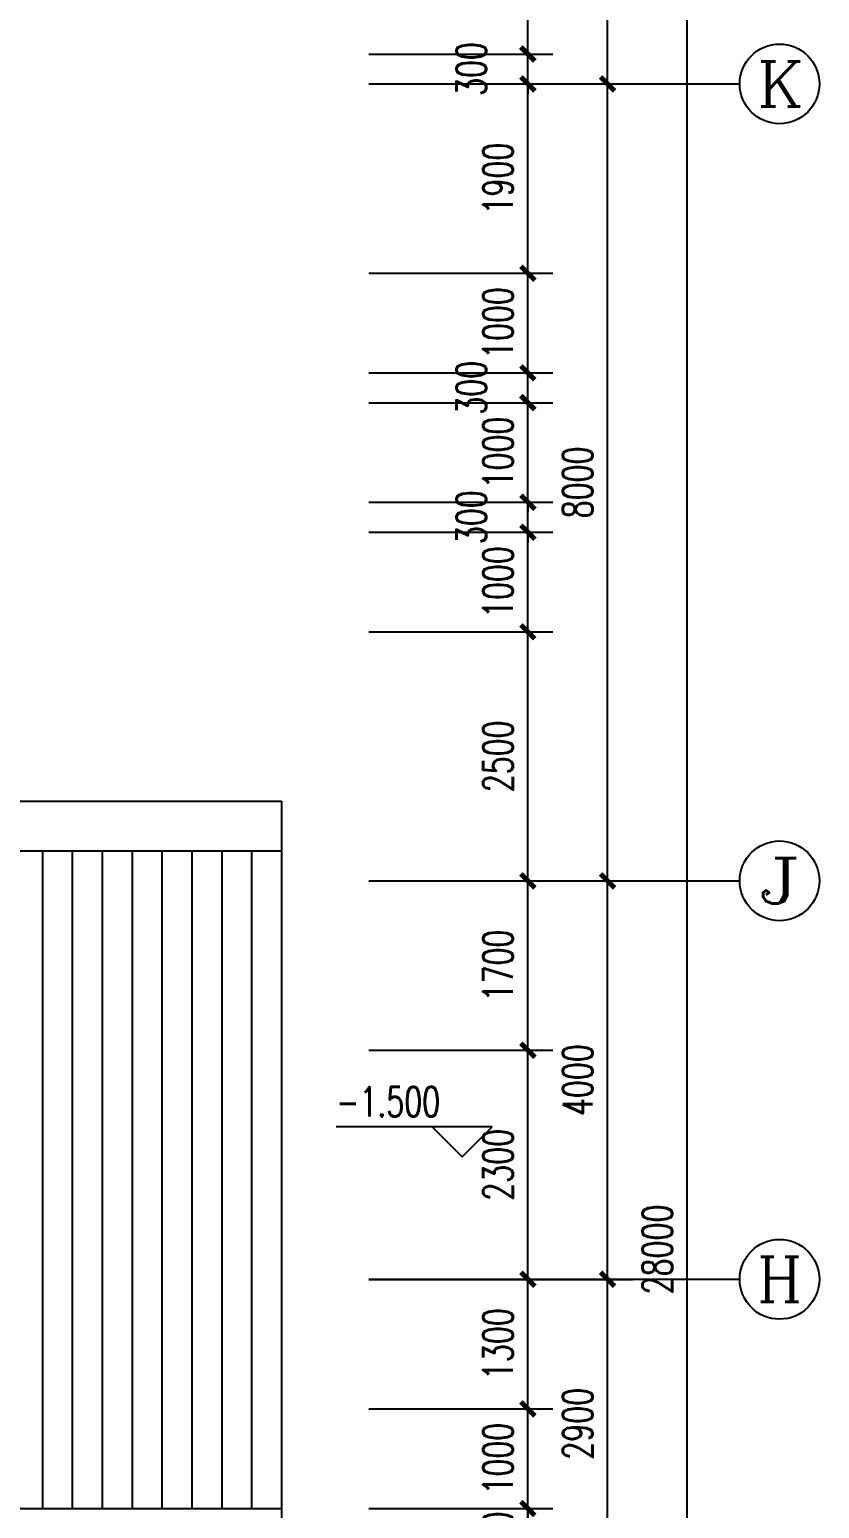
# Model space of a CAD drawing. Extents: x 190999 to 918899, y -200814 to 215286.
# Drawn here: x 520956 to 528885, y 131167 to 146013 of the extents above; entities that cross this region are included whole.
import ezdxf
from ezdxf.enums import TextEntityAlignment as Align

# ---------------------------------------------------------------- set-up
doc = ezdxf.new("R2010")
doc.units = 0
doc.header["$LTSCALE"] = 1000
doc.header["$MEASUREMENT"] = 0
doc.layers.get('Defpoints').update_dxf_attribs({"color": 1})
for name, color, linetype in [('AXIS', 3, 'Continuous'), ('AXIS_TEXT', 7, 'Continuous'), ('DIM_ELEV', 3, 'Continuous'), ('DIM_SYMB', 3, 'Continuous'), ('PUB_TEXT', 7, 'Continuous'), ('STAIR', 5, 'Continuous')]:
    doc.layers.add(name, color=color, linetype=linetype)
doc.styles.add('_TCH_AXIS', font='COMPLEX', dxfattribs={"bigfont": 'GBCBIG'})
doc.styles.add('_TCH_DIM', font='SIMPLEX', dxfattribs={"bigfont": 'GBCBIG'})
doc.styles.add('COMPLEX', font='COMPLEX')
doc.styles.add('DIM_FONT', font='SIMPLEX', dxfattribs={"width": 0.7, "bigfont": 'GBCBIG'})
doc.dimstyles.new('DIMN', dxfattribs={"dimtxt": 300, "dimasz": 100, "dimexe": 250, "dimexo": 300, "dimgap": 150, "dimtad": 1, "dimdec": 0, "dimzin": 0, "dimdsep": 46, "dimtxsty": 'DIM_FONT', "dimblk": 'ARCHTICK', "dimcen": 0.09, "dimclrt": 7, "dimazin": 2, "dimtfac": 1, "dimtdec": 0, "dimtix": 1, "dimtmove": 2, "dimatfit": 3, "dimfxl": 0, "dimtolj": 1, "dimtzin": 0, "dimarcsym": 0})

# ---------------------------------------------------------------- blocks, each defined once
blk = doc.blocks.new('_ArchTick')
at = {"const_width": 0.5}
blk.add_lwpolyline([(-0.7, -0.7), (0.7, 0.7)], dxfattribs=at)
blk = doc.blocks.new('*D514')
at = {"layer": 'AXIS', "color": 0, "lineweight": -2}
for p, q in [((524363, 147467), (526208, 147467)), ((525958, 145767), (525958, 147467)), ((524363, 145767), (526208, 145767))]:
    blk.add_line(p, q, dxfattribs=at)
at = {"layer": 'Defpoints', "color": 0}
for p in [(524063, 147467), (525958, 147467), (524063, 145767)]:
    blk.add_point(p, dxfattribs=at)
at = {"layer": 'AXIS', "color": 0, "lineweight": -2, "xscale": 100, "yscale": 100, "zscale": 100}
for p, rotation in [((525958, 147467), 90), ((525958, 145767), 270)]:
    blk.add_blockref('_ArchTick', p, dxfattribs=dict(at, rotation=rotation))
at = {"layer": 'AXIS', "color": 7, "insert": (525658, 146617), "char_height": 300, "attachment_point": 5, "rotation": 90, "style": 'DIM_FONT'}
blk.add_mtext('\\A1;1700', dxfattribs=at)
blk = doc.blocks.new('*D515')
at = {"layer": 'AXIS', "color": 0, "lineweight": -2}
for p, q in [((525958, 145767), (525958, 145867)), ((524363, 145767), (526208, 145767)), ((525958, 145467), (525958, 145767)), ((524363, 145467), (526208, 145467)), ((525958, 145467), (525958, 145367))]:
    blk.add_line(p, q, dxfattribs=at)
at = {"layer": 'Defpoints', "color": 0}
for p in [(524063, 145767), (525958, 145767), (524063, 145467)]:
    blk.add_point(p, dxfattribs=at)
at = {"layer": 'AXIS', "color": 0, "lineweight": -2, "xscale": 100, "yscale": 100, "zscale": 100}
for p, rotation in [((525958, 145767), 270), ((525958, 145467), 90)]:
    blk.add_blockref('_ArchTick', p, dxfattribs=dict(at, rotation=rotation))
at = {"layer": 'AXIS', "color": 7, "insert": (525390, 145617), "char_height": 300, "attachment_point": 5, "rotation": 90, "style": 'DIM_FONT'}
blk.add_mtext('\\A1;300', dxfattribs=at)
blk = doc.blocks.new('*D516')
at = {"layer": 'AXIS', "color": 0, "lineweight": -2}
for p, q in [((524363, 145467), (526208, 145467)), ((525958, 143567), (525958, 145467)), ((524363, 143567), (526208, 143567))]:
    blk.add_line(p, q, dxfattribs=at)
at = {"layer": 'Defpoints', "color": 0}
for p in [(524063, 145467), (525958, 145467), (524063, 143567)]:
    blk.add_point(p, dxfattribs=at)
at = {"layer": 'AXIS', "color": 0, "lineweight": -2, "xscale": 100, "yscale": 100, "zscale": 100}
for p, rotation in [((525958, 145467), 90), ((525958, 143567), 270)]:
    blk.add_blockref('_ArchTick', p, dxfattribs=dict(at, rotation=rotation))
at = {"layer": 'AXIS', "color": 7, "insert": (525658, 144517), "char_height": 300, "attachment_point": 5, "rotation": 90, "style": 'DIM_FONT'}
blk.add_mtext('\\A1;1900', dxfattribs=at)
blk = doc.blocks.new('*D517')
at = {"layer": 'AXIS', "color": 0, "lineweight": -2}
for p, q in [((524363, 143567), (526208, 143567)), ((525958, 142567), (525958, 143567)), ((524363, 142567), (526208, 142567))]:
    blk.add_line(p, q, dxfattribs=at)
at = {"layer": 'Defpoints', "color": 0}
for p in [(524063, 143567), (525958, 143567), (524063, 142567)]:
    blk.add_point(p, dxfattribs=at)
at = {"layer": 'AXIS', "color": 0, "lineweight": -2, "xscale": 100, "yscale": 100, "zscale": 100}
for p, rotation in [((525958, 143567), 90), ((525958, 142567), 270)]:
    blk.add_blockref('_ArchTick', p, dxfattribs=dict(at, rotation=rotation))
at = {"layer": 'AXIS', "color": 7, "insert": (525658, 143067), "char_height": 300, "attachment_point": 5, "rotation": 90, "style": 'DIM_FONT'}
blk.add_mtext('\\A1;1000', dxfattribs=at)
blk = doc.blocks.new('*D518')
at = {"layer": 'AXIS', "color": 0, "lineweight": -2}
for p, q in [((524363, 142567), (526208, 142567)), ((525958, 142267), (525958, 142567)), ((524363, 142267), (526208, 142267))]:
    blk.add_line(p, q, dxfattribs=at)
at = {"layer": 'Defpoints', "color": 0}
for p in [(524063, 142567), (525958, 142567), (524063, 142267)]:
    blk.add_point(p, dxfattribs=at)
at = {"layer": 'AXIS', "color": 0, "lineweight": -2, "xscale": 100, "yscale": 100, "zscale": 100}
for p, rotation in [((525958, 142567), 90), ((525958, 142267), 270)]:
    blk.add_blockref('_ArchTick', p, dxfattribs=dict(at, rotation=rotation))
at = {"layer": 'AXIS', "color": 7, "insert": (525390, 142417), "char_height": 300, "attachment_point": 5, "rotation": 90, "style": 'DIM_FONT'}
blk.add_mtext('\\A1;300', dxfattribs=at)
blk = doc.blocks.new('*D519')
at = {"layer": 'AXIS', "color": 0, "lineweight": -2}
for p, q in [((525958, 142267), (525958, 142367)), ((524363, 142267), (526208, 142267)), ((525958, 141267), (525958, 142267)), ((524363, 141267), (526208, 141267)), ((525958, 141267), (525958, 141167))]:
    blk.add_line(p, q, dxfattribs=at)
at = {"layer": 'Defpoints', "color": 0}
for p in [(524063, 142267), (525958, 142267), (524063, 141267)]:
    blk.add_point(p, dxfattribs=at)
at = {"layer": 'AXIS', "color": 0, "lineweight": -2, "xscale": 100, "yscale": 100, "zscale": 100}
for p, rotation in [((525958, 142267), 270), ((525958, 141267), 90)]:
    blk.add_blockref('_ArchTick', p, dxfattribs=dict(at, rotation=rotation))
at = {"layer": 'AXIS', "color": 7, "insert": (525658, 141767), "char_height": 300, "attachment_point": 5, "rotation": 90, "style": 'DIM_FONT'}
blk.add_mtext('\\A1;1000', dxfattribs=at)
blk = doc.blocks.new('*D520')
at = {"layer": 'AXIS', "color": 0, "lineweight": -2}
for p, q in [((525958, 141267), (525958, 141367)), ((524363, 141267), (526208, 141267)), ((525958, 140967), (525958, 141267)), ((524363, 140967), (526208, 140967)), ((525958, 140967), (525958, 140867))]:
    blk.add_line(p, q, dxfattribs=at)
at = {"layer": 'Defpoints', "color": 0}
for p in [(524063, 141267), (525958, 141267), (524063, 140967)]:
    blk.add_point(p, dxfattribs=at)
at = {"layer": 'AXIS', "color": 0, "lineweight": -2, "xscale": 100, "yscale": 100, "zscale": 100}
for p, rotation in [((525958, 141267), 270), ((525958, 140967), 90)]:
    blk.add_blockref('_ArchTick', p, dxfattribs=dict(at, rotation=rotation))
at = {"layer": 'AXIS', "color": 7, "insert": (525390, 141117), "char_height": 300, "attachment_point": 5, "rotation": 90, "style": 'DIM_FONT'}
blk.add_mtext('\\A1;300', dxfattribs=at)
blk = doc.blocks.new('*D521')
at = {"layer": 'AXIS', "color": 0, "lineweight": -2}
for p, q in [((524363, 140967), (526208, 140967)), ((525958, 139967), (525958, 140967)), ((524363, 139967), (526208, 139967))]:
    blk.add_line(p, q, dxfattribs=at)
at = {"layer": 'Defpoints', "color": 0}
for p in [(524063, 140967), (525958, 140967), (524063, 139967)]:
    blk.add_point(p, dxfattribs=at)
at = {"layer": 'AXIS', "color": 0, "lineweight": -2, "xscale": 100, "yscale": 100, "zscale": 100}
for p, rotation in [((525958, 140967), 90), ((525958, 139967), 270)]:
    blk.add_blockref('_ArchTick', p, dxfattribs=dict(at, rotation=rotation))
at = {"layer": 'AXIS', "color": 7, "insert": (525658, 140467), "char_height": 300, "attachment_point": 5, "rotation": 90, "style": 'DIM_FONT'}
blk.add_mtext('\\A1;1000', dxfattribs=at)
blk = doc.blocks.new('*D522')
at = {"layer": 'AXIS', "color": 0, "lineweight": -2}
for p, q in [((524363, 139967), (526208, 139967)), ((525958, 137467), (525958, 139967)), ((524363, 137467), (526208, 137467))]:
    blk.add_line(p, q, dxfattribs=at)
at = {"layer": 'Defpoints', "color": 0}
for p in [(524063, 139967), (525958, 139967), (524063, 137467)]:
    blk.add_point(p, dxfattribs=at)
at = {"layer": 'AXIS', "color": 0, "lineweight": -2, "xscale": 100, "yscale": 100, "zscale": 100}
for p, rotation in [((525958, 139967), 90), ((525958, 137467), 270)]:
    blk.add_blockref('_ArchTick', p, dxfattribs=dict(at, rotation=rotation))
at = {"layer": 'AXIS', "color": 7, "insert": (525658, 138717), "char_height": 300, "attachment_point": 5, "rotation": 90, "style": 'DIM_FONT'}
blk.add_mtext('\\A1;2500', dxfattribs=at)
blk = doc.blocks.new('*D523')
at = {"layer": 'AXIS', "color": 0, "lineweight": -2}
for p, q in [((524363, 137467), (526208, 137467)), ((525958, 135767), (525958, 137467)), ((524363, 135767), (526208, 135767))]:
    blk.add_line(p, q, dxfattribs=at)
at = {"layer": 'Defpoints', "color": 0}
for p in [(524063, 137467), (525958, 137467), (524063, 135767)]:
    blk.add_point(p, dxfattribs=at)
at = {"layer": 'AXIS', "color": 0, "lineweight": -2, "xscale": 100, "yscale": 100, "zscale": 100}
for p, rotation in [((525958, 137467), 90), ((525958, 135767), 270)]:
    blk.add_blockref('_ArchTick', p, dxfattribs=dict(at, rotation=rotation))
at = {"layer": 'AXIS', "color": 7, "insert": (525658, 136617), "char_height": 300, "attachment_point": 5, "rotation": 90, "style": 'DIM_FONT'}
blk.add_mtext('\\A1;1700', dxfattribs=at)
blk = doc.blocks.new('*D524')
at = {"layer": 'AXIS', "color": 0, "lineweight": -2}
for p, q in [((524363, 135767), (526208, 135767)), ((525958, 133467), (525958, 135767)), ((524363, 133467), (526208, 133467))]:
    blk.add_line(p, q, dxfattribs=at)
at = {"layer": 'Defpoints', "color": 0}
for p in [(524063, 135767), (525958, 135767), (524063, 133467)]:
    blk.add_point(p, dxfattribs=at)
at = {"layer": 'AXIS', "color": 0, "lineweight": -2, "xscale": 100, "yscale": 100, "zscale": 100}
for p, rotation in [((525958, 135767), 90), ((525958, 133467), 270)]:
    blk.add_blockref('_ArchTick', p, dxfattribs=dict(at, rotation=rotation))
at = {"layer": 'AXIS', "color": 7, "insert": (525658, 134617), "char_height": 300, "attachment_point": 5, "rotation": 90, "style": 'DIM_FONT'}
blk.add_mtext('\\A1;2300', dxfattribs=at)
blk = doc.blocks.new('*D525')
at = {"layer": 'AXIS', "color": 0, "lineweight": -2}
for p, q in [((524363, 133467), (526208, 133467)), ((525958, 132167), (525958, 133467)), ((524363, 132167), (526208, 132167))]:
    blk.add_line(p, q, dxfattribs=at)
at = {"layer": 'Defpoints', "color": 0}
for p in [(524063, 133467), (525958, 133467), (524063, 132167)]:
    blk.add_point(p, dxfattribs=at)
at = {"layer": 'AXIS', "color": 0, "lineweight": -2, "xscale": 100, "yscale": 100, "zscale": 100}
for p, rotation in [((525958, 133467), 90), ((525958, 132167), 270)]:
    blk.add_blockref('_ArchTick', p, dxfattribs=dict(at, rotation=rotation))
at = {"layer": 'AXIS', "color": 7, "insert": (525658, 132817), "char_height": 300, "attachment_point": 5, "rotation": 90, "style": 'DIM_FONT'}
blk.add_mtext('\\A1;1300', dxfattribs=at)
blk = doc.blocks.new('*D526')
at = {"layer": 'AXIS', "color": 0, "lineweight": -2}
for p, q in [((524363, 132167), (526208, 132167)), ((525958, 132167), (525958, 132267)), ((525958, 131167), (525958, 132167)), ((524363, 131167), (526208, 131167)), ((525958, 131167), (525958, 131067))]:
    blk.add_line(p, q, dxfattribs=at)
at = {"layer": 'Defpoints', "color": 0}
for p in [(524063, 132167), (525958, 132167), (524063, 131167)]:
    blk.add_point(p, dxfattribs=at)
at = {"layer": 'AXIS', "color": 0, "lineweight": -2, "xscale": 100, "yscale": 100, "zscale": 100}
for p, rotation in [((525958, 132167), 270), ((525958, 131167), 90)]:
    blk.add_blockref('_ArchTick', p, dxfattribs=dict(at, rotation=rotation))
at = {"layer": 'AXIS', "color": 7, "insert": (525658, 131667), "char_height": 300, "attachment_point": 5, "rotation": 90, "style": 'DIM_FONT'}
blk.add_mtext('\\A1;1000', dxfattribs=at)
blk = doc.blocks.new('*D527')
at = {"layer": 'AXIS', "color": 0, "lineweight": -2}
for p, q in [((525958, 131167), (525958, 131267)), ((524363, 131167), (526208, 131167)), ((525958, 130567), (525958, 131167)), ((524363, 130567), (526208, 130567)), ((525958, 130567), (525958, 130467))]:
    blk.add_line(p, q, dxfattribs=at)
at = {"layer": 'Defpoints', "color": 0}
for p in [(524063, 131167), (525958, 131167), (524063, 130567)]:
    blk.add_point(p, dxfattribs=at)
at = {"layer": 'AXIS', "color": 0, "lineweight": -2, "xscale": 100, "yscale": 100, "zscale": 100}
for p, rotation in [((525958, 131167), 270), ((525958, 130567), 90)]:
    blk.add_blockref('_ArchTick', p, dxfattribs=dict(at, rotation=rotation))
at = {"layer": 'AXIS', "color": 7, "insert": (525658, 130867), "char_height": 300, "attachment_point": 5, "rotation": 90, "style": 'DIM_FONT'}
blk.add_mtext('\\A1;600', dxfattribs=at)
blk = doc.blocks.new('*D528')
at = {"layer": 'AXIS', "color": 0, "lineweight": -2}
for p, q in [((525963, 147467), (527008, 147467)), ((526758, 145467), (526758, 147467)), ((525963, 145467), (527008, 145467))]:
    blk.add_line(p, q, dxfattribs=at)
at = {"layer": 'Defpoints', "color": 0}
for p in [(525663, 147467), (526758, 147467), (525663, 145467)]:
    blk.add_point(p, dxfattribs=at)
at = {"layer": 'AXIS', "color": 0, "lineweight": -2, "xscale": 100, "yscale": 100, "zscale": 100}
for p, rotation in [((526758, 147467), 90), ((526758, 145467), 270)]:
    blk.add_blockref('_ArchTick', p, dxfattribs=dict(at, rotation=rotation))
at = {"layer": 'AXIS', "color": 7, "insert": (526458, 146467), "char_height": 300, "attachment_point": 5, "rotation": 90, "style": 'DIM_FONT'}
blk.add_mtext('\\A1;2000', dxfattribs=at)
blk = doc.blocks.new('*D529')
at = {"layer": 'AXIS', "color": 0, "lineweight": -2}
for p, q in [((525963, 145467), (527008, 145467)), ((526758, 137467), (526758, 145467)), ((525963, 137467), (527008, 137467))]:
    blk.add_line(p, q, dxfattribs=at)
at = {"layer": 'Defpoints', "color": 0}
for p in [(525663, 145467), (526758, 145467), (525663, 137467)]:
    blk.add_point(p, dxfattribs=at)
at = {"layer": 'AXIS', "color": 0, "lineweight": -2, "xscale": 100, "yscale": 100, "zscale": 100}
for p, rotation in [((526758, 145467), 90), ((526758, 137467), 270)]:
    blk.add_blockref('_ArchTick', p, dxfattribs=dict(at, rotation=rotation))
at = {"layer": 'AXIS', "color": 7, "insert": (526458, 141467), "char_height": 300, "attachment_point": 5, "rotation": 90, "style": 'DIM_FONT'}
blk.add_mtext('\\A1;8000', dxfattribs=at)
blk = doc.blocks.new('*D530')
at = {"layer": 'AXIS', "color": 0, "lineweight": -2}
for p, q in [((525963, 137467), (527008, 137467)), ((526758, 133467), (526758, 137467)), ((525963, 133467), (527008, 133467))]:
    blk.add_line(p, q, dxfattribs=at)
at = {"layer": 'Defpoints', "color": 0}
for p in [(525663, 137467), (526758, 137467), (525663, 133467)]:
    blk.add_point(p, dxfattribs=at)
at = {"layer": 'AXIS', "color": 0, "lineweight": -2, "xscale": 100, "yscale": 100, "zscale": 100}
for p, rotation in [((526758, 137467), 90), ((526758, 133467), 270)]:
    blk.add_blockref('_ArchTick', p, dxfattribs=dict(at, rotation=rotation))
at = {"layer": 'AXIS', "color": 7, "insert": (526458, 135467), "char_height": 300, "attachment_point": 5, "rotation": 90, "style": 'DIM_FONT'}
blk.add_mtext('\\A1;4000', dxfattribs=at)
blk = doc.blocks.new('*D531')
at = {"layer": 'AXIS', "color": 0, "lineweight": -2}
for p, q in [((525963, 133467), (527008, 133467)), ((526758, 130567), (526758, 133467)), ((525963, 130567), (527008, 130567))]:
    blk.add_line(p, q, dxfattribs=at)
at = {"layer": 'Defpoints', "color": 0}
for p in [(525663, 133467), (526758, 133467), (525663, 130567)]:
    blk.add_point(p, dxfattribs=at)
at = {"layer": 'AXIS', "color": 0, "lineweight": -2, "xscale": 100, "yscale": 100, "zscale": 100}
for p, rotation in [((526758, 133467), 90), ((526758, 130567), 270)]:
    blk.add_blockref('_ArchTick', p, dxfattribs=dict(at, rotation=rotation))
at = {"layer": 'AXIS', "color": 7, "insert": (526458, 132017), "char_height": 300, "attachment_point": 5, "rotation": 90, "style": 'DIM_FONT'}
blk.add_mtext('\\A1;2900', dxfattribs=at)
blk = doc.blocks.new('*D537')
at = {"layer": 'AXIS', "color": 0, "lineweight": -2}
for p, q in [((525585, 147767), (527808, 147767)), ((527558, 119767), (527558, 147767)), ((525585, 119767), (527808, 119767))]:
    blk.add_line(p, q, dxfattribs=at)
at = {"layer": 'Defpoints', "color": 0}
for p in [(525285, 147767), (527558, 147767), (525285, 119767)]:
    blk.add_point(p, dxfattribs=at)
at = {"layer": 'AXIS', "color": 0, "lineweight": -2, "xscale": 100, "yscale": 100, "zscale": 100}
for p, rotation in [((527558, 147767), 90), ((527558, 119767), 270)]:
    blk.add_blockref('_ArchTick', p, dxfattribs=dict(at, rotation=rotation))
at = {"layer": 'AXIS', "color": 7, "insert": (527258, 133767), "char_height": 300, "attachment_point": 5, "rotation": 90, "style": 'DIM_FONT'}
blk.add_mtext('\\A1;28000', dxfattribs=at)
blk = doc.blocks.new('_AXISO')
blk.add_circle((0, 0), 0.5)
at = {"layer": 'AXIS_TEXT', "style": 'COMPLEX', "width": 1.041667}
blk.add_attdef('A', text='', height=0.56, dxfattribs=at).set_placement((-0.25, -0.28), (0.25, -0.28), align=Align.FIT)

msp = doc.modelspace()

# ---------------------------------------------------------------- linework, layer by layer
at = {"layer": 'AXIS'}
for p, q in [((524363.1, 145467.4), (528084.6, 145467.4)), ((524363.1, 137467.4), (528084.6, 137467.4)), ((524363.1, 133467.4), (528084.6, 133467.4))]:
    msp.add_line(p, q, dxfattribs=at)
at = {"layer": 'DIM_ELEV'}
for p, q in [((525598.7, 134996.4), (524033.7, 134996.4)), ((525298.7, 134696.4), (524998.7, 134996.4)), ((525298.7, 134696.4), (525598.7, 134996.4))]:
    msp.add_line(p, q, dxfattribs=at)
at = {"layer": 'DIM_SYMB'}
msp.add_lwpolyline([(520784.6, 134467.4, 0, 0, 0), (523184.6, 134467.4, 80, 0, 0), (523484.6, 134467.4, 0, 0, 0)], format="xyseb", dxfattribs=at)
at = {"layer": 'STAIR'}
for p, q in [((519184.6, 138267.4), (523484.6, 138267.4)), ((523484.6, 138267.4), (523484.6, 127928.4)), ((519184.6, 137767.4), (523484.6, 137767.4)), ((521084.6, 137767.4), (521084.6, 131167.4)), ((521384.6, 137767.4), (521384.6, 131167.4)), ((521684.6, 137767.4), (521684.6, 131167.4)), ((521984.6, 137767.4), (521984.6, 131167.4)), ((522284.6, 137767.4), (522284.6, 131167.4)), ((522584.6, 137767.4), (522584.6, 131167.4)), ((522884.6, 137767.4), (522884.6, 131167.4)), ((523184.6, 137767.4), (523184.6, 131167.4)), ((520174.7, 131167.4), (523484.6, 131167.4))]:
    msp.add_line(p, q, dxfattribs=at)

# ---------------------------------------------------------------- block references
at = {"layer": 'AXIS'}
ref = msp.add_blockref('_AXISO', (528484.6, 145467.4), dxfattribs=dict(at, xscale=800, yscale=800, zscale=800))
ref.add_attrib('A', 'K', dxfattribs={"layer": 'AXIS_TEXT', "height": 452.5, "style": '_TCH_AXIS', "width": 1.105263}).set_placement((528258.3, 145241.1), (528710.9, 145241.1), align=Align.FIT)
ref = msp.add_blockref('_AXISO', (528484.6, 137467.4), dxfattribs=dict(at, xscale=800, yscale=800, zscale=800))
ref.add_attrib('A', 'J', dxfattribs={"layer": 'AXIS_TEXT', "height": 452.5, "style": '_TCH_AXIS', "width": 1.909091}).set_placement((528258.3, 137241.1), (528710.9, 137241.1), align=Align.FIT)
ref = msp.add_blockref('_AXISO', (528484.6, 133467.4), dxfattribs=dict(at, xscale=800, yscale=800, zscale=800))
ref.add_attrib('A', 'H', dxfattribs={"layer": 'AXIS_TEXT', "height": 452.5, "style": '_TCH_AXIS', "width": 1.05}).set_placement((528258.3, 133241.1), (528710.9, 133241.1), align=Align.FIT)

# ---------------------------------------------------------------- texts
at = {"layer": 'PUB_TEXT', "style": '_TCH_DIM', "width": 0.705882}
msp.add_text('-1.500', height=297.5, dxfattribs=at).set_placement((524033.7, 135101.3))

# ---------------------------------------------------------------- dimensions: what is measured, and where the dimension line sits
at = {"layer": 'AXIS'}
for p1, p2, distance, picture, middle in [((525285.3, 119767.4), (525285.3, 147767.4), -2272.2, '*D537', (527257.5, 133767.4)), ((524063.1, 145767.4), (524063.1, 147467.4), -1894.4, '*D514', (525657.5, 146617.4)), ((525663.1, 145467.4), (525663.1, 147467.4), -1094.4, '*D528', (526457.5, 146467.4)), ((524063.1, 143567.4), (524063.1, 145467.4), -1894.4, '*D516', (525657.5, 144517.4)), ((525663.1, 137467.4), (525663.1, 145467.4), -1094.4, '*D529', (526457.5, 141467.4)), ((524063.1, 142567.4), (524063.1, 143567.4), -1894.4, '*D517', (525657.5, 143067.4)), ((524063.1, 141267.4), (524063.1, 142267.4), -1894.4, '*D519', (525657.5, 141767.4)), ((524063.1, 139967.4), (524063.1, 140967.4), -1894.4, '*D521', (525657.5, 140467.4)), ((524063.1, 137467.4), (524063.1, 139967.4), -1894.4, '*D522', (525657.5, 138717.4)), ((524063.1, 135767.4), (524063.1, 137467.4), -1894.4, '*D523', (525657.5, 136617.4)), ((525663.1, 133467.4), (525663.1, 137467.4), -1094.4, '*D530', (526457.5, 135467.4)), ((524063.1, 133467.4), (524063.1, 135767.4), -1894.4, '*D524', (525657.5, 134617.4)), ((524063.1, 132167.4), (524063.1, 133467.4), -1894.4, '*D525', (525657.5, 132817.4)), ((525663.1, 130567.4), (525663.1, 133467.4), -1094.4, '*D531', (526457.5, 132017.4)), ((524063.1, 131167.4), (524063.1, 132167.4), -1894.4, '*D526', (525657.5, 131667.4)), ((524063.1, 130567.4), (524063.1, 131167.4), -1894.4, '*D527', (525657.5, 130867.4))]:
    dim = msp.add_aligned_dim(p1=p1, p2=p2, distance=distance, dimstyle='DIMN', dxfattribs=at)
    dim.commit()
    dim.dimension.update_dxf_attribs({"geometry": picture, "text_midpoint": middle})
for base, p1, p2, picture, middle in [((525957.5, 145767.4), (524063.1, 145467.4), (524063.1, 145767.4), '*D515', (525390, 145617.4)), ((525957.5, 142567.4), (524063.1, 142267.4), (524063.1, 142567.4), '*D518', (525390, 142417.4)), ((525957.5, 141267.4), (524063.1, 140967.4), (524063.1, 141267.4), '*D520', (525390, 141117.4))]:
    dim = msp.add_linear_dim(base=base, p1=p1, p2=p2, angle=90, dimstyle='DIMN', dxfattribs=at)
    dim.commit()
    dim.dimension.update_dxf_attribs({"geometry": picture, "text_midpoint": middle, "dimtype": 161})

doc.saveas('drawing.dxf')
